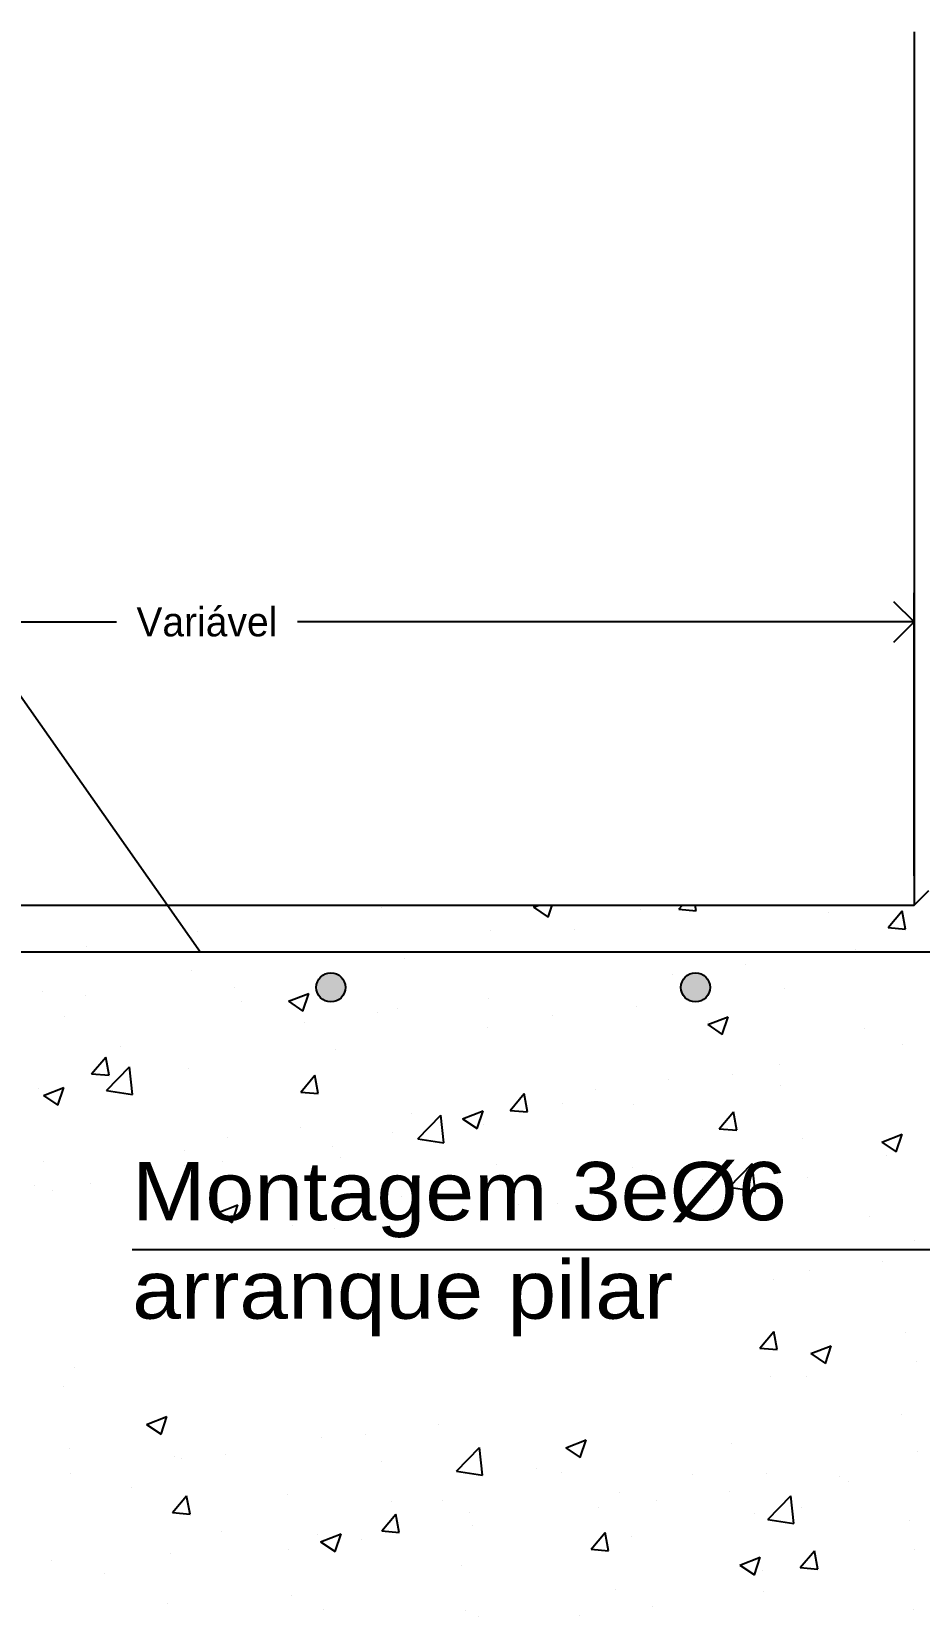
# Model space of a CAD drawing. Header units: millimetres. Extents: x 2071 to 2712, y 1262 to 1380.
# Drawn here: x 2225.78 to 2228.82, y 1360.49 to 1365.92 of the extents above; entities that cross this region are included whole.
import ezdxf
from ezdxf.enums import TextEntityAlignment as Align

# ---------------------------------------------------------------- set-up
doc = ezdxf.new("R2010")
doc.units = ezdxf.units.MM
doc.layers.add('.pormenores', color=8, linetype='Continuous')
doc.styles.add('CS_Isocp', font='')
doc.styles.add('CYPETXT', font='arial', dxfattribs={"height": 0.2})
doc.styles.get('CS_Isocp').set_extended_font_data('Century Gothic')

# ---------------------------------------------------------------- blocks, each defined once
blk = doc.blocks.new('_Open90')
at = {"color": 0, "linetype": 'ByBlock', "lineweight": -2}
for p, q in [((-0.5, 0.5), (0, 0)), ((0, 0), (-1, 0)), ((0, 0), (-0.5, -0.5))]:
    blk.add_line(p, q, dxfattribs=at)

msp = doc.modelspace()

# ---------------------------------------------------------------- hatches: boundary and pattern name
at = {"layer": '.pormenores'}
h = msp.add_hatch(color=8, dxfattribs=at)
edge = h.paths.add_edge_path()
edge.add_arc((2226.80453, 1362.64777), 0.05, 0, 360)
h = msp.add_hatch(color=8, dxfattribs=at)
edge = h.paths.add_edge_path()
edge.add_arc((2228.05453, 1362.64777), 0.05, 0, 360)

# ---------------------------------------------------------------- linework, layer by layer
at = {"layer": '.pormenores', "color": 8}
for p, q in [((2228.80453, 1365.92406), (2228.80453, 1362.92978)), ((2228.80453, 1365.89888), (2228.80453, 1365.89888)), ((2228.80453, 1365.89888), (2228.80453, 1365.89888)), ((2228.80453, 1365.89139), (2228.80453, 1365.89139)), ((2228.80453, 1365.89139), (2228.80453, 1365.89139)), ((2228.80453, 1365.68078), (2228.80453, 1365.68078)), ((2228.80453, 1365.68078), (2228.80453, 1365.68078)), ((2228.80453, 1365.58694), (2228.80453, 1365.58694)), ((2228.80453, 1365.58694), (2228.80453, 1365.58694)), ((2228.80453, 1365.57532), (2228.80453, 1365.57532)), ((2228.80453, 1365.57532), (2228.80453, 1365.57532)), ((2228.80453, 1365.57386), (2228.80453, 1365.57386)), ((2228.80453, 1365.57386), (2228.80453, 1365.57386)), ((2228.80453, 1365.32101), (2228.80453, 1365.32101)), ((2228.80453, 1365.32101), (2228.80453, 1365.32101)), ((2228.80453, 1365.25633), (2228.80453, 1365.25633)), ((2228.80453, 1365.25633), (2228.80453, 1365.25633)), ((2228.80453, 1365.25633), (2228.80453, 1365.25633)), ((2228.80453, 1365.25175), (2228.80453, 1365.25175)), ((2228.80453, 1365.25175), (2228.80453, 1365.25175)), ((2228.80453, 1364.96123), (2228.80453, 1364.96123)), ((2228.80453, 1364.95245), (2228.80453, 1364.95245)), ((2228.80453, 1364.93881), (2228.80453, 1364.93881)), ((2228.80453, 1364.92819), (2228.80453, 1364.92819)), ((2228.80453, 1364.92819), (2228.80453, 1364.92819)), ((2228.80453, 1364.62128), (2228.80453, 1364.62128)), ((2228.80453, 1364.62128), (2228.80453, 1364.62128)), ((2228.80453, 1364.60463), (2228.80453, 1364.60463)), ((2228.80453, 1364.60463), (2228.80453, 1364.60463)), ((2228.80453, 1364.60146), (2228.80453, 1364.60146)), ((2225.26837, 1364.31826), (2226.35793, 1362.76889)), ((2228.80453, 1364.31795), (2228.80453, 1364.31795)), ((2228.80453, 1364.31795), (2228.80453, 1364.31795)), ((2228.80453, 1364.30376), (2228.80453, 1364.30376)), ((2228.80453, 1364.30376), (2228.80453, 1364.30376)), ((2228.80453, 1364.30376), (2228.80453, 1364.30376)), ((2228.80453, 1364.28106), (2228.80453, 1364.28106)), ((2228.80453, 1364.28106), (2228.80453, 1364.28106)), ((2228.80453, 1364.24168), (2228.80453, 1364.24168)), ((2228.80453, 1364.24168), (2228.80453, 1364.24168)), ((2228.80453, 1363.02978), (2228.80453, 1364.00046)), ((2228.80453, 1363.98623), (2228.80453, 1363.98623)), ((2228.80453, 1363.9575), (2228.80453, 1363.9575)), ((2228.80453, 1363.9575), (2228.80453, 1363.9575)), ((2224.09593, 1363.90046), (2226.06916, 1363.90046)), ((2228.66313, 1363.90046), (2226.6899, 1363.90046)), ((2228.80453, 1363.8819), (2228.80453, 1363.8819)), ((2228.80453, 1363.8819), (2228.80453, 1363.8819)), ((2228.80453, 1363.68346), (2228.80453, 1363.68346)), ((2228.80453, 1363.6687), (2228.80453, 1363.6687)), ((2228.80453, 1363.6687), (2228.80453, 1363.6687)), ((2228.80453, 1363.63393), (2228.80453, 1363.63393)), ((2228.80453, 1363.63393), (2228.80453, 1363.63393)), ((2228.80453, 1363.52213), (2228.80453, 1363.52213)), ((2228.80453, 1363.35118), (2228.80453, 1363.35118)), ((2228.80453, 1363.35118), (2228.80453, 1363.35118)), ((2228.80453, 1363.31037), (2228.80453, 1363.31037)), ((2228.80453, 1363.31037), (2228.80453, 1363.31037)), ((2228.80453, 1363.16235), (2228.80453, 1363.16235)), ((2228.80453, 1363.04896), (2228.80453, 1363.04896)), ((2228.80453, 1363.04896), (2228.80453, 1363.04896)), ((2228.80453, 1363.03365), (2228.80453, 1363.03365)), ((2228.80453, 1363.03365), (2228.80453, 1363.03365)), ((2228.80453, 1363.03365), (2228.80453, 1363.03365)), ((2228.80453, 1362.9868), (2228.80453, 1362.9868)), ((2228.80453, 1362.9868), (2228.80453, 1362.9868)), ((2228.80453, 1362.92978), (2228.85453, 1362.97978)), ((2223.95453, 1362.92978), (2228.80453, 1362.92978)), ((2226.9776, 1362.92186), (2226.9776, 1362.92186)), ((2227.49946, 1362.92256), (2227.51826, 1362.92978)), ((2227.49946, 1362.92256), (2227.5492, 1362.88901)), ((2227.5492, 1362.88901), (2227.56289, 1362.92978)), ((2227.86574, 1362.91357), (2227.86574, 1362.91357)), ((2227.97555, 1362.92678), (2227.97555, 1362.92678)), ((2227.99749, 1362.91551), (2228.00947, 1362.92978)), ((2227.99749, 1362.91551), (2228.05726, 1362.91028)), ((2228.05726, 1362.91027), (2228.05366, 1362.92978)), ((2228.50937, 1362.90422), (2228.50937, 1362.90422)), ((2228.71475, 1362.85275), (2228.76296, 1362.91021)), ((2228.77452, 1362.84752), (2228.76296, 1362.9102)), ((2226.34605, 1362.83872), (2226.34605, 1362.83872)), ((2227.3523, 1362.84316), (2227.3523, 1362.84316)), ((2227.64027, 1362.84684), (2227.64027, 1362.84684)), ((2228.71475, 1362.85275), (2228.77452, 1362.84752)), ((2225.96732, 1362.78886), (2225.96732, 1362.78886)), ((2235.09712, 1362.76889), (2224.51285, 1362.76889)), ((2226.83291, 1362.76818), (2226.83291, 1362.76818)), ((2227.05708, 1362.74674), (2227.05708, 1362.74674)), ((2228.22549, 1362.72637), (2228.22549, 1362.72637)), ((2228.60423, 1362.77623), (2228.60423, 1362.77623)), ((2226.32781, 1362.70416), (2226.32781, 1362.70416)), ((2227.97515, 1362.69342), (2227.97515, 1362.69342)), ((2225.81437, 1362.63375), (2225.81437, 1362.63375)), ((2225.96428, 1362.62046), (2225.96428, 1362.62046)), ((2226.4739, 1362.64663), (2226.4739, 1362.64663)), ((2226.65923, 1362.60003), (2226.72925, 1362.62691)), ((2226.70898, 1362.56648), (2226.72926, 1362.62691)), ((2228.35868, 1362.64469), (2228.35868, 1362.64469)), ((2226.4981, 1362.5979), (2226.4981, 1362.5979)), ((2226.65923, 1362.60003), (2226.70898, 1362.56648)), ((2227.03193, 1362.57535), (2227.03193, 1362.57535)), ((2227.3436, 1362.61027), (2227.3436, 1362.61027)), ((2227.85358, 1362.58067), (2227.85358, 1362.58067)), ((2225.89071, 1362.54653), (2225.89071, 1362.54653)), ((2226.71453, 1362.52745), (2226.71453, 1362.52745)), ((2226.96487, 1362.56041), (2226.96487, 1362.56041)), ((2227.34014, 1362.51026), (2227.34014, 1362.51026)), ((2227.56575, 1362.55279), (2227.56575, 1362.55279)), ((2228.09636, 1362.51994), (2228.16638, 1362.54682)), ((2228.09636, 1362.51994), (2228.14611, 1362.48639)), ((2228.09957, 1362.53024), (2228.09957, 1362.53024)), ((2228.14611, 1362.48639), (2228.16639, 1362.54682)), ((2228.63339, 1362.50768), (2228.63339, 1362.50768)), ((2225.98446, 1362.35157), (2226.03267, 1362.40902)), ((2226.04423, 1362.34634), (2226.03267, 1362.40902)), ((2226.08298, 1362.44431), (2226.08298, 1362.44431)), ((2226.82075, 1362.43529), (2226.82075, 1362.43529)), ((2228.76535, 1362.45039), (2228.76535, 1362.45039)), ((2225.98446, 1362.35157), (2226.04423, 1362.34634)), ((2226.03587, 1362.29409), (2226.11376, 1362.37526)), ((2226.12481, 1362.28029), (2226.11376, 1362.37526)), ((2226.31565, 1362.37127), (2226.31565, 1362.37127)), ((2226.70172, 1362.28882), (2226.74993, 1362.34627)), ((2226.76149, 1362.28358), (2226.74993, 1362.34627)), ((2228.18217, 1362.35028), (2228.18217, 1362.35028)), ((2228.34116, 1362.38182), (2228.34116, 1362.38182)), ((2225.80221, 1362.30086), (2225.80221, 1362.30086)), ((2225.81901, 1362.2775), (2225.88903, 1362.30438)), ((2225.86876, 1362.24395), (2225.88904, 1362.30438)), ((2226.03587, 1362.29409), (2226.1248, 1362.28029)), ((2227.71209, 1362.299), (2227.71209, 1362.299)), ((2227.96242, 1362.33196), (2227.96242, 1362.33196)), ((2228.34652, 1362.3118), (2228.34652, 1362.3118)), ((2225.81901, 1362.2775), (2225.86875, 1362.24395)), ((2226.70172, 1362.28882), (2226.76149, 1362.28359)), ((2227.41898, 1362.22607), (2227.46719, 1362.28352)), ((2227.47875, 1362.22083), (2227.46719, 1362.28351)), ((2227.59898, 1362.25018), (2227.59898, 1362.25018)), ((2227.84142, 1362.24778), (2227.84142, 1362.24778)), ((2227.08053, 1362.21586), (2227.08053, 1362.21586)), ((2227.10311, 1362.12857), (2227.181, 1362.20975)), ((2227.19205, 1362.11477), (2227.181, 1362.20974)), ((2227.25614, 1362.19741), (2227.32616, 1362.22429)), ((2227.25614, 1362.19741), (2227.30588, 1362.16386)), ((2227.30589, 1362.16386), (2227.32616, 1362.22429)), ((2227.41898, 1362.22607), (2227.47875, 1362.22084)), ((2228.13624, 1362.16331), (2228.18445, 1362.22077)), ((2228.19601, 1362.15808), (2228.18445, 1362.22076)), ((2226.45146, 1362.13304), (2226.45146, 1362.13304)), ((2226.7018, 1362.166), (2226.7018, 1362.166)), ((2227.01579, 1362.15007), (2227.01579, 1362.15007)), ((2227.10311, 1362.12857), (2227.19205, 1362.11478)), ((2227.32798, 1362.17737), (2227.32798, 1362.17737)), ((2228.13624, 1362.16331), (2228.19601, 1362.15808)), ((2228.42178, 1362.13072), (2228.42178, 1362.13072)), ((2228.69327, 1362.11733), (2228.76329, 1362.1442)), ((2228.74302, 1362.08377), (2228.76329, 1362.1442)), ((2226.30337, 1362.08691), (2226.30337, 1362.08691)), ((2226.80859, 1362.10239), (2226.80859, 1362.10239)), ((2228.69327, 1362.11733), (2228.74301, 1362.08377)), ((2225.81991, 1362.04989), (2225.81991, 1362.04989)), ((2226.30349, 1362.03838), (2226.30349, 1362.03838)), ((2226.43261, 1362.04997), (2226.43261, 1362.04997)), ((2226.83719, 1362.06435), (2226.83719, 1362.06435)), ((2227.37101, 1362.0418), (2227.37101, 1362.0418)), ((2227.8386, 1362.03061), (2227.8386, 1362.03061)), ((2227.90484, 1362.01924), (2227.90484, 1362.01924)), ((2228.17035, 1361.96305), (2228.24824, 1362.04423)), ((2228.25929, 1361.94925), (2228.24824, 1362.04422)), ((2228.70964, 1362.07056), (2228.70964, 1362.07056)), ((2225.79005, 1361.96797), (2225.79005, 1361.96797)), ((2225.98039, 1361.97514), (2225.98039, 1361.97514)), ((2228.07809, 1361.98741), (2228.07809, 1361.98741)), ((2228.33436, 1361.97891), (2228.33436, 1361.97891)), ((2228.43866, 1361.99669), (2228.43866, 1361.99669)), ((2225.84942, 1361.94986), (2225.84942, 1361.94986)), ((2226.51422, 1361.95258), (2226.51422, 1361.95258)), ((2227.04804, 1361.93003), (2227.04804, 1361.93003)), ((2227.25541, 1361.93051), (2227.25541, 1361.93051)), ((2227.69936, 1361.93755), (2227.69936, 1361.93755)), ((2227.82926, 1361.91489), (2227.82926, 1361.91489)), ((2228.17035, 1361.96305), (2228.25929, 1361.94926)), ((2226.41592, 1361.87488), (2226.48594, 1361.90176)), ((2226.41592, 1361.87488), (2226.46566, 1361.84133)), ((2226.46567, 1361.84133), (2226.48594, 1361.90176)), ((2227.44902, 1361.90459), (2227.44902, 1361.90459)), ((2227.58186, 1361.90747), (2227.58186, 1361.90747)), ((2228.11568, 1361.88492), (2228.11568, 1361.88492)), ((2228.64951, 1361.86236), (2228.64951, 1361.86236)), ((2226.67222, 1361.8304), (2226.67222, 1361.8304)), ((2226.81747, 1361.82145), (2226.81747, 1361.82145)), ((2227.31582, 1361.84448), (2227.31582, 1361.84448)), ((2226.12348, 1361.74929), (2228.46748, 1361.74929)), ((2228.46748, 1361.74929), (2229.61285, 1361.74929)), ((2228.80369, 1361.78076), (2228.80369, 1361.78076)), ((2228.69691, 1361.7091), (2228.69691, 1361.7091)), ((2228.3222, 1361.64601), (2228.3222, 1361.64601)), ((2228.44657, 1361.67614), (2228.44657, 1361.67614)), ((2228.27499, 1361.41112), (2228.3232, 1361.46857)), ((2228.33476, 1361.40589), (2228.3232, 1361.46857)), ((2228.77353, 1361.46583), (2228.77353, 1361.46583)), ((2228.27499, 1361.41112), (2228.33476, 1361.40589)), ((2228.44996, 1361.39218), (2228.51997, 1361.41905)), ((2228.44996, 1361.39218), (2228.4997, 1361.35862)), ((2228.4997, 1361.35862), (2228.51998, 1361.41905)), ((2225.92532, 1361.34422), (2225.92532, 1361.34422)), ((2228.31004, 1361.31312), (2228.31004, 1361.31312)), ((2228.43384, 1361.31469), (2228.43384, 1361.31469)), ((2228.81257, 1361.36455), (2228.81257, 1361.36455)), ((2225.88776, 1361.28024), (2225.88776, 1361.28024)), ((2226.1726, 1361.14973), (2226.24262, 1361.17661)), ((2226.1726, 1361.14973), (2226.22235, 1361.11618)), ((2226.22235, 1361.11618), (2226.24263, 1361.17661)), ((2227.17322, 1361.14873), (2227.17322, 1361.14873)), ((2228.7624, 1361.1841), (2228.7624, 1361.1841)), ((2226.77211, 1361.10371), (2226.77211, 1361.10371)), ((2226.92288, 1361.11577), (2226.92288, 1361.11577)), ((2227.60973, 1361.06964), (2227.67975, 1361.09652)), ((2227.65948, 1361.03609), (2227.67976, 1361.09652)), ((2225.90968, 1361.0676), (2225.90968, 1361.0676)), ((2226.26701, 1361.03969), (2226.26701, 1361.03969)), ((2226.4435, 1361.04505), (2226.4435, 1361.04505)), ((2227.23569, 1360.98893), (2227.31358, 1361.07011)), ((2227.32463, 1360.97513), (2227.31358, 1361.0701)), ((2227.60973, 1361.06964), (2227.65948, 1361.03609)), ((2228.17922, 1361.08399), (2228.17922, 1361.08399)), ((2228.81727, 1361.0552), (2228.81727, 1361.0552)), ((2226.29133, 1361.03262), (2226.29133, 1361.03262)), ((2226.97733, 1361.02249), (2226.97733, 1361.02249)), ((2227.23569, 1360.98893), (2227.32463, 1360.97514)), ((2227.51115, 1360.99994), (2227.51115, 1360.99994)), ((2225.91259, 1360.98276), (2225.91259, 1360.98276)), ((2226.12053, 1360.93328), (2226.12053, 1360.93328)), ((2227.59603, 1360.98389), (2227.59603, 1360.98389)), ((2228.04497, 1360.97738), (2228.04497, 1360.97738)), ((2228.29788, 1360.98022), (2228.29788, 1360.98022)), ((2228.5495, 1360.97014), (2228.5495, 1360.97014)), ((2228.57879, 1360.95483), (2228.57879, 1360.95483)), ((2226.26196, 1360.84719), (2226.31017, 1360.90464)), ((2226.32173, 1360.84195), (2226.31017, 1360.90463)), ((2226.65435, 1360.91072), (2226.65435, 1360.91072)), ((2227.01285, 1360.88378), (2227.01285, 1360.88378)), ((2227.18817, 1360.88817), (2227.18817, 1360.88817)), ((2227.79278, 1360.91621), (2227.79278, 1360.91621)), ((2227.92043, 1360.88732), (2227.92043, 1360.88732)), ((2228.17077, 1360.92028), (2228.17077, 1360.92028)), ((2228.30293, 1360.82341), (2228.38082, 1360.90459)), ((2228.39187, 1360.80961), (2228.38082, 1360.90458)), ((2226.26196, 1360.84719), (2226.32173, 1360.84196)), ((2226.97922, 1360.78443), (2227.02743, 1360.84189)), ((2227.039, 1360.7792), (2227.02743, 1360.84188)), ((2227.27934, 1360.8458), (2227.27934, 1360.8458)), ((2227.722, 1360.86561), (2227.722, 1360.86561)), ((2228.25582, 1360.84306), (2228.25582, 1360.84306)), ((2228.30293, 1360.82341), (2228.39187, 1360.80962)), ((2228.41883, 1360.86442), (2228.41883, 1360.86442)), ((2226.42966, 1360.78368), (2226.42966, 1360.78368)), ((2226.75995, 1360.77082), (2226.75995, 1360.77082)), ((2226.76951, 1360.74711), (2226.83953, 1360.77399)), ((2226.81926, 1360.71356), (2226.83953, 1360.77399)), ((2226.97922, 1360.78443), (2227.03899, 1360.7792)), ((2227.28888, 1360.80418), (2227.28888, 1360.80418)), ((2227.69648, 1360.72168), (2227.74469, 1360.77913)), ((2227.75626, 1360.71645), (2227.74469, 1360.77913)), ((2228.78964, 1360.8205), (2228.78964, 1360.8205)), ((2226.65981, 1360.72136), (2226.65981, 1360.72136)), ((2226.76951, 1360.74711), (2226.81925, 1360.71356)), ((2226.91015, 1360.75431), (2226.91015, 1360.75431)), ((2227.69648, 1360.72168), (2227.75625, 1360.71645)), ((2227.83565, 1360.76432), (2227.83565, 1360.76432)), ((2228.41374, 1360.65893), (2228.46195, 1360.71638)), ((2228.47352, 1360.65369), (2228.46195, 1360.71638)), ((2228.80511, 1360.72231), (2228.80511, 1360.72231)), ((2225.84647, 1360.68357), (2225.84647, 1360.68357)), ((2226.25485, 1360.7068), (2226.25485, 1360.7068)), ((2227.25246, 1360.66421), (2227.25246, 1360.66421)), ((2228.20664, 1360.66703), (2228.27666, 1360.6939)), ((2228.20664, 1360.66703), (2228.25638, 1360.63347)), ((2228.25639, 1360.63347), (2228.27666, 1360.6939)), ((2226.02826, 1360.63821), (2226.02826, 1360.63821)), ((2228.28572, 1360.64733), (2228.28572, 1360.64733)), ((2228.41374, 1360.65893), (2228.47351, 1360.6537)), ((2226.66927, 1360.56411), (2226.66927, 1360.56411)), ((2227.78062, 1360.58331), (2227.78062, 1360.58331)), ((2228.28643, 1360.57573), (2228.28643, 1360.57573)), ((2226.24455, 1360.53674), (2226.24455, 1360.53674)), ((2226.77837, 1360.51419), (2226.77837, 1360.51419)), ((2227.26718, 1360.5129), (2227.26718, 1360.5129)), ((2227.9077, 1360.52587), (2227.9077, 1360.52587)), ((2228.80074, 1360.51447), (2228.80074, 1360.51447)), ((2227.3122, 1360.49163), (2227.3122, 1360.49163)), ((2227.65736, 1360.49291), (2227.65736, 1360.49291))]:
    msp.add_line(p, q, dxfattribs=at)
for centre in [(2226.80453, 1362.64777), (2228.05453, 1362.64777)]:
    msp.add_circle(centre, 0.05, dxfattribs=at)

# ---------------------------------------------------------------- block references
at = {"layer": '.pormenores', "color": 8, "xscale": 0.1414000000000009, "yscale": 0.1414000000000009, "zscale": 0.1414000000000009}
msp.add_blockref('_Open90', (2228.80453, 1363.90046), dxfattribs=at)

# ---------------------------------------------------------------- texts
at = {"layer": '.pormenores', "color": 8, "style": 'CYPETXT'}
for s, width, p, p2 in [('Montagem 3e%%c6', 1.120014, (2226.12348, 1361.84929), (2228.36748, 1361.84929)), ('arranque pilar ', 1.075688, (2226.12348, 1361.51179), (2228.06148, 1361.51179))]:
    msp.add_text(s, height=0.2, dxfattribs=dict(at, width=width)).set_placement(p, p2, align=Align.FIT)
at = {"layer": '.pormenores', "color": 8, "insert": (2226.37953, 1363.90046), "char_height": 0.1, "attachment_point": 5, "style": 'CS_Isocp'}
msp.add_mtext('\\A1;Variável', dxfattribs=at)

doc.saveas('drawing.dxf')
